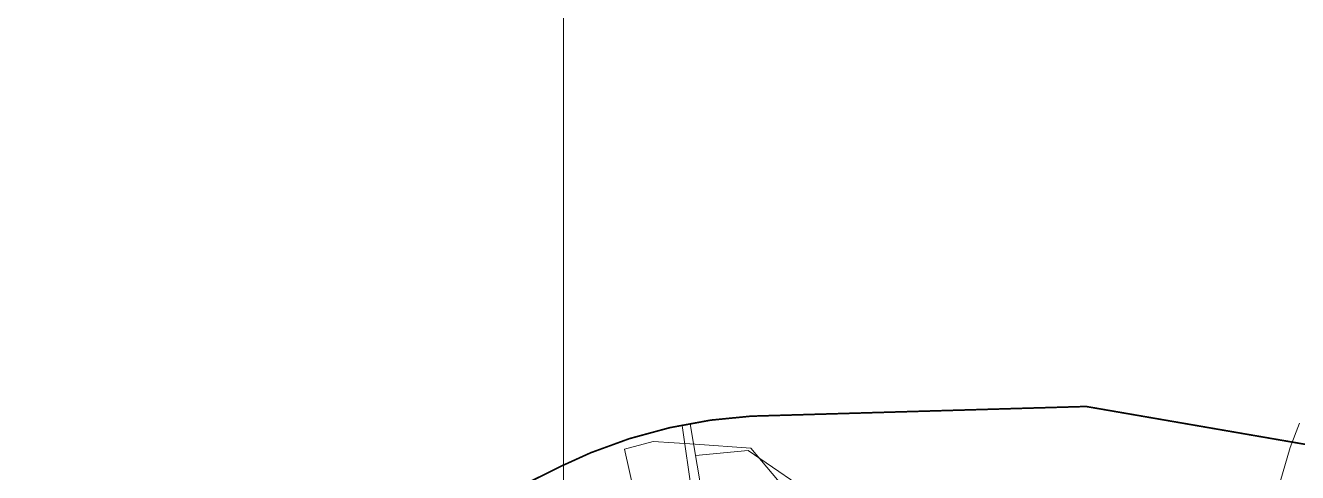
# Model space of a CAD drawing. Header units: metres. Extents: x 0 to 551036, y 0 to 1845929.
# Drawn here: x 545065.3 to 545448.3, y 1844430.7 to 1844565.1 of the extents above; entities that cross this region are included whole.
import ezdxf

# ---------------------------------------------------------------- set-up
doc = ezdxf.new("R2010")
doc.units = ezdxf.units.M
doc.header["$MEASUREMENT"] = 0
doc.linetypes.add('BD HH1 KEM TMB$0$DASHDOT2', pattern=[0.5, 0.25, -0.125, 0, -0.125])
for name, color, linetype, lineweight in [('BD HH1 KEM TMB$0$duongdat', 7, 'Continuous', 0), ('BD HH1 KEM TMB$0$Ranh', 7, 'Continuous', 0), ('BD HH1 KEM TMB$0$ranhgioithucvat', 7, 'Continuous', 0), ('Level 29', 7, 'Continuous', 0), ('Q-CORRIDO', 7, 'Continuous', 0)]:
    doc.layers.add(name, color=color, linetype=linetype, lineweight=lineweight)

msp = doc.modelspace()

# ---------------------------------------------------------------- linework, layer by layer
at = {"layer": 'BD HH1 KEM TMB$0$duongdat', "flags": 128}
for points in [[(545263.03957, 1844444.85581), (545265.92473, 1844424.57152), (545271.69731, 1844403.29118), (545274.2493, 1844393.7149)], [(545277.50136, 1844394.58154), (545273.23665, 1844410.0855), (545268.61859, 1844426.36625), (545265.43962, 1844445.29696)]]:
    msp.add_lwpolyline(points, dxfattribs=at)
at = {"layer": 'BD HH1 KEM TMB$0$Ranh', "color": 3, "linetype": 'BD HH1 KEM TMB$0$DASHDOT2', "ltscale": 6, "const_width": 0.5}
msp.add_lwpolyline([(545023.93705, 1844128.94621), (545085.16484, 1844268.50702), (545087.90157, 1844274.20564), (545091.90215, 1844281.04717), (545151.06413, 1844372.08975), (545154.23449, 1844376.76292), (545159.06717, 1844383.20756), (545164.36973, 1844389.52346), (545170.01134, 1844395.53845), (545175.97495, 1844401.23433), (545182.24253, 1844406.59391), (545188.79516, 1844411.60099), (545195.61303, 1844416.24043), (545202.67553, 1844420.49822), (545209.35391, 1844424.03941), (545226.71156, 1844432.64059), (545235.50239, 1844436.62597), (545247.13408, 1844440.86307), (545259.25996, 1844444.16108), (545271.61928, 1844446.43285), (545283.76025, 1844447.62655), (545384.66934, 1844450.54186), (545463.39142, 1844436.95665)], dxfattribs=at)
at = {"layer": 'BD HH1 KEM TMB$0$ranhgioithucvat', "flags": 128}
msp.add_lwpolyline([(545267.02911, 1844435.83161), (545282.90771, 1844437.33468), (545297.58254, 1844427.26606), (545303.71531, 1844408.87987), (545297.3635, 1844392.24475), (545341.84229, 1844353.85721), (545355.641, 1844342.69418), (545374.25832, 1844328.24788), (545392.43761, 1844333.93884), (545430.32935, 1844371.36787), (545436.68114, 1844405.9514), (545467.11663, 1844436.19869)], dxfattribs=at)
at = {"layer": 'Level 29', "color": 3, "linetype": 'Continuous', "lineweight": 0, "flags": 128}
for points in [[(545330.32, 1844356.36), (545335.98, 1844350.41), (545341.98, 1844345.1), (545342.52, 1844343.47), (545347.55, 1844340.44), (545354.38, 1844336.34), (545354.61, 1844333.13), (545368.13, 1844329.34), (545369.51, 1844327.35), (545378.08, 1844327.11), (545388.52, 1844328.45), (545399.74, 1844333.13), (545402.25, 1844332.02), (545414.48, 1844340.56), (545419.56, 1844346.54), (545426.75, 1844355.58), (545432.16, 1844365.15), (545434.25, 1844372.22), (545443.96, 1844423.1), (545442.42, 1844425.46), (545446.13, 1844438.24), (545448.97, 1844445.52)], [(545253.86, 1844400.81), (545253.29, 1844403.37), (545252.89, 1844405.18), (545252.6, 1844406.49), (545251.06, 1844413.46), (545251.05, 1844413.48), (545248.66, 1844424.28), (545245.69, 1844437.68), (545254.3, 1844440.06), (545266.97, 1844439.19), (545283.67, 1844438.03), (545283.68, 1844438.02), (545293.32, 1844426.58), (545293.88, 1844425.68), (545297.15, 1844420.29)]]:
    msp.add_lwpolyline(points, dxfattribs=at)
at = {"layer": 'Q-CORRIDO', "color": 5, "flags": 128}
msp.add_lwpolyline([(545227.28122, 1844359.60383), (545227.28122, 1844658.39436), (544055.45578, 1844658.39436)], dxfattribs=at)

doc.saveas('drawing.dxf')
